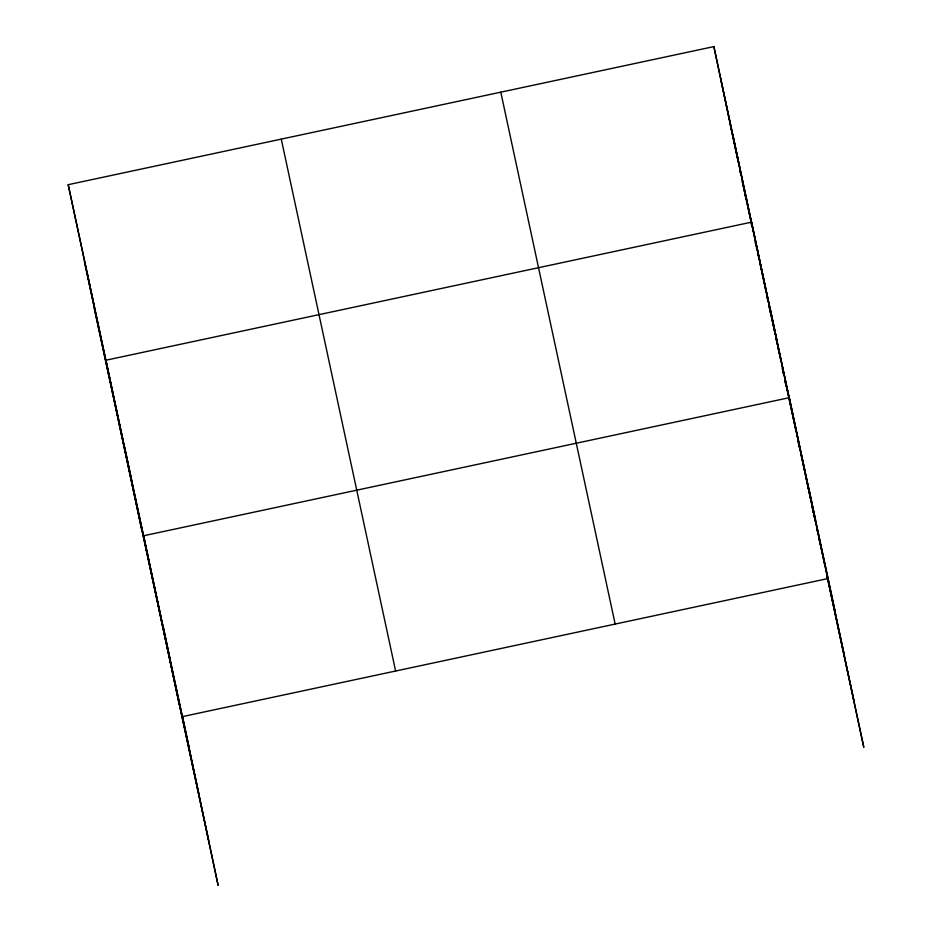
<?xml version="1.0" encoding="UTF-8"?>
<svg xmlns="http://www.w3.org/2000/svg" width="932" height="932" viewBox="0 0 932 932"><rect width="100%" height="100%" fill="white"/><g stroke="black" fill="none" stroke-linecap="round" stroke-linejoin="round"><path stroke-width="1.4" d="M828.233 578.504L182.544 716.591L218.123 885.4L68.199 184.687L713.877 46.6L863.801 747.313L827.057 576.349M720.611 78.533L834.967 610.437M730.129 123.7L748.687 210.05M749.002 211.471L786.736 387.001M787.039 388.411L805.295 473.34L789.357 397.661L143.668 535.749L179.235 704.557M825.041 565.188L805.597 474.761L813.624 512.833M825.344 566.598L844.485 655.604M742.373 181.565L743.585 187.227M751.192 222.62L744.19 190.058L745.588 197.06M755.456 242.436L756.668 248.098M758.194 255.17L758.799 258.001M760.023 263.663L766.104 291.972M769.459 307.548L770.671 313.21M771.277 316.041L775.238 334.448L774.108 328.845M781.016 361.336L777.672 345.772L779.164 352.832M785.28 381.153L786.492 386.815M787.109 389.646L795.928 430.7M801.101 454.769L802.324 460.431M802.93 463.262L810.84 500.065M812.366 507.136L813.578 512.798M824.82 565.095L818.75 536.844L820.172 543.88M827.255 576.395L854.283 702.146M750.668 221.07L751.891 226.732M755.235 242.308L755.84 245.139M766.5 294.675L767.712 300.337M769.238 307.42L770.449 313.082M782.321 368.291L783.532 373.953L782.426 368.35M785.059 381.025L785.664 383.856M798.142 441.896L799.365 447.558M812.145 507.008L813.356 512.67M813.974 515.501L815.185 521.163M500.799 92.175L615.155 624.067M281.266 139.124L395.622 671.028M68.199 184.687L189.278 748.524M84.439 261.787L198.796 793.691M94.249 308.329L208.605 840.233M808.79 488.077L815.523 520.021M770.484 309.89L777.218 341.834M773.513 326.025L751.611 222.131L105.933 360.218L141.501 529.027M785.105 381.06L786.293 386.698M732.75 134.359L739.484 166.304M713.877 46.6L738.156 161.784M742.315 181.53L743.503 187.181M163.112 626.164L169.834 658.109M124.795 447.977L131.529 479.922M87.06 272.447L93.794 304.391M740.847 174.482L739.938 170.241L740.823 174.47M777.37 344.351L775.843 337.279L777.37 344.362M818.145 534.013L816.921 528.362L818.086 534.001"/></g></svg>
